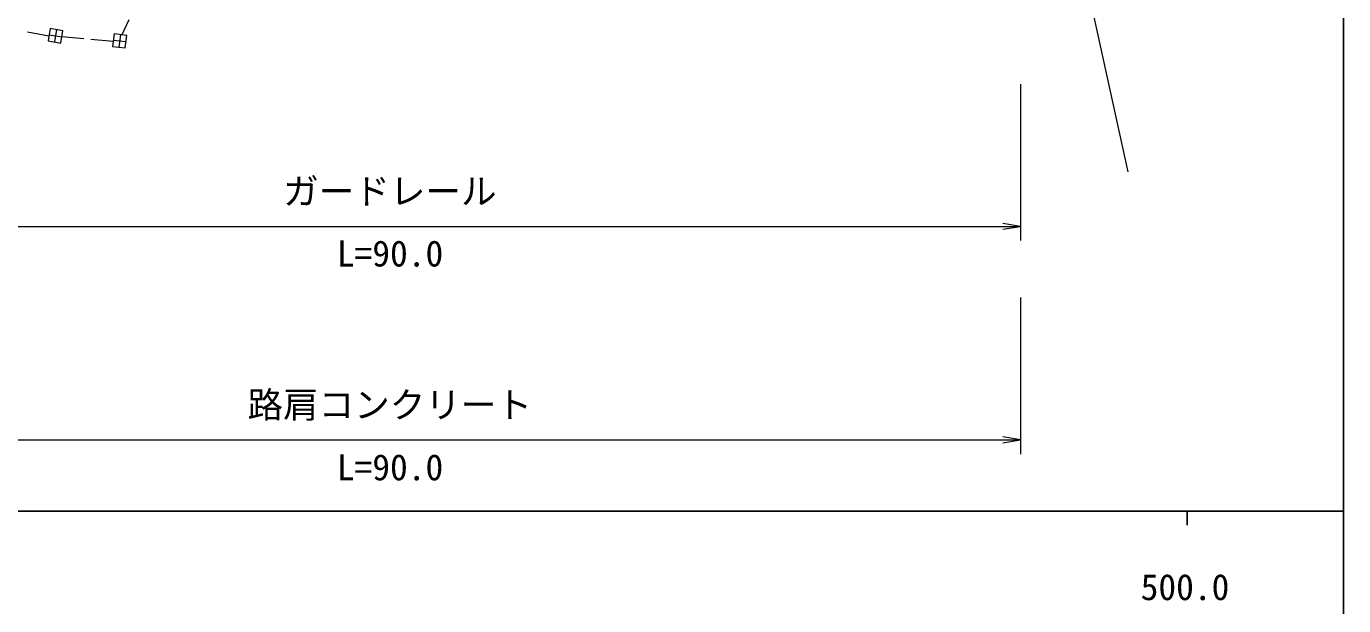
# Model space of a CAD drawing. Units: millimetres at full size, sheet at 1:1000; details may follow other scales. Extents: x 40000 to 680000, y 20000 to 380000.
# Drawn here: x 486376 to 579000, y 198357 to 239048 of the extents above; entities that cross this region are included whole.
import ezdxf
from ezdxf.enums import TextEntityAlignment as Align

# ---------------------------------------------------------------- set-up
doc = ezdxf.new("R2010")
doc.units = ezdxf.units.MM
doc.header["$LTSCALE"] = 1000
doc.linetypes.add('CHAIN', pattern=[18.5, 12, -1.5, 3.5, -1.5])
for name, color, linetype, lineweight in [('M-BGD', 7, 'Continuous', 13), ('M-BMK', 2, 'CHAIN', 13), ('M-STR-HTXT', 7, 'Continuous', 13), ('M-TTL-BAND', 7, 'Continuous', 25)]:
    doc.layers.add(name, color=color, linetype=linetype, lineweight=lineweight)
doc.styles.add('ＭＳ ゴシック', font='')
doc.styles.get('ＭＳ ゴシック').set_extended_font_data('MS Gothic')

# ---------------------------------------------------------------- blocks, each defined once
blk = doc.blocks.new('open_arrow')
at = {"color": 0, "linetype": 'Continuous', "lineweight": -2}
blk.add_lwpolyline([(7.5, 1.25), (0, 0), (7.5, -1.25)], dxfattribs=at)

msp = doc.modelspace()

# ---------------------------------------------------------------- linework, layer by layer
at = {"layer": 'M-BGD'}
for p, q in [((493574, 239511), (493083, 238452)), ((487960, 238370), (486461, 238650)), ((488049, 238894), (487902, 238026)), ((487976, 238460), (488866, 238309)), ((488940, 238743), (488049, 238894)), ((488494, 238818), (488347, 237951)), ((488792, 237875), (488940, 238743)), ((490424, 238169), (488866, 238309)), ((492481, 237985), (490922, 238124)), ((492543, 238515), (492441, 237643)), ((492492, 238079), (493379, 237976)), ((493430, 238412), (492543, 238515)), ((492986, 238463), (492885, 237591)), ((493328, 237539), (493430, 238412)), ((487902, 238026), (488792, 237875)), ((492441, 237643), (493328, 237539))]:
    msp.add_line(p, q, dxfattribs=at)
at = {"layer": 'M-BMK'}
msp.add_line((563839, 228837), (555427, 267205), dxfattribs=at)
at = {"layer": 'M-STR-HTXT'}
for p, q in [((556280, 235000), (556280, 224000)), ((467616, 225000), (556280, 225000)), ((556280, 220000), (556280, 209000)), ((467616, 210000), (556280, 210000))]:
    msp.add_line(p, q, dxfattribs=at)
at = {"layer": 'M-TTL-BAND'}
for p, q in [((579000, 20000), (579000, 370000)), ((40000, 205000), (579000, 205000)), ((568000, 205000), (568000, 204000))]:
    msp.add_line(p, q, dxfattribs=at)

# ---------------------------------------------------------------- block references
at = {"layer": 'M-STR-HTXT', "xscale": 167, "yscale": 167, "rotation": 180}
for p in [(556280, 225000), (556280, 210000)]:
    msp.add_blockref('open_arrow', p, dxfattribs=at)

# ---------------------------------------------------------------- texts
at = {"layer": 'M-STR-HTXT', "style": 'ＭＳ ゴシック'}
for s, p in [('ガードレール', (511938, 226000)), ('L=90.0', (511948, 221629)), ('路肩コンクリート', (511928, 211000)), ('L=90.0', (511948, 206612))]:
    msp.add_text(s, height=1833, dxfattribs=at).set_placement(p, align=Align.BOTTOM_CENTER)
at = {"layer": 'M-TTL-BAND', "style": 'ＭＳ ゴシック'}
msp.add_text('500.0', height=1833, dxfattribs=at).set_placement((567844, 198195), align=Align.BOTTOM_CENTER)

doc.saveas('drawing.dxf')
